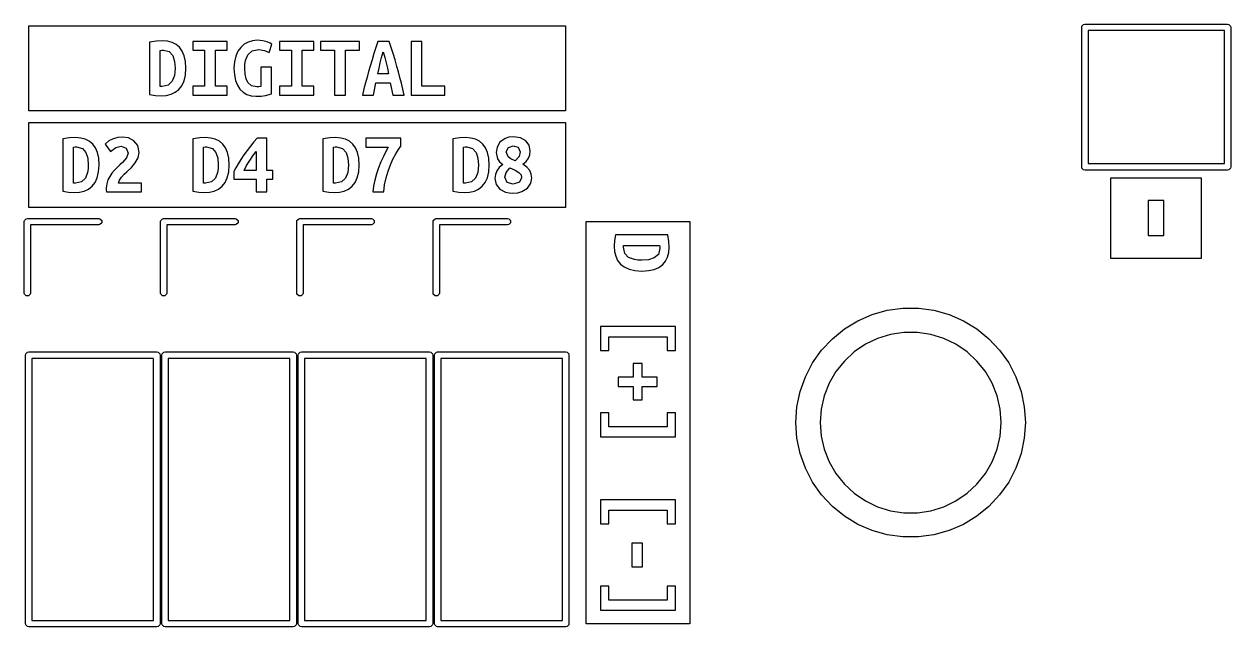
# Model space of a CAD drawing. Extents: x 44.5 to 107.9, y -138.8 to -45.2.
# Drawn here: x 85.08 to 107.57, y -107.95 to -96.71 of the extents above; entities that cross this region are included whole.
import ezdxf

# ---------------------------------------------------------------- set-up
doc = ezdxf.new("R2010")
doc.units = 0
doc.layers.add('BLACK', color=7, linetype='CONTINUOUS')

msp = doc.modelspace()

# ---------------------------------------------------------------- linework, layer by layer
at = {"layer": 'BLACK', "linetype": 'CONTINUOUS'}
for p, q in [((85.17, -98.327061), (85.17, -96.744939)), ((85.17, -96.744939), (85.170135, -96.744939)), ((85.170135, -96.744939), (95.169865, -96.744939)), ((95.169865, -96.744939), (95.17, -96.744939)), ((95.17, -96.744939), (95.17, -98.327061)), ((104.787, -96.774), (104.791567, -96.751039)), ((104.787, -99.374), (104.787, -96.774)), ((104.791567, -96.751039), (104.824039, -96.718567)), ((104.824039, -96.718567), (104.847, -96.714)), ((104.847, -96.714), (107.507, -96.714)), ((104.907, -96.834), (104.907, -99.314)), ((107.447, -96.834), (104.907, -96.834)), ((107.447, -99.314), (107.447, -96.834)), ((107.507, -96.714), (107.529961, -96.718567)), ((107.529961, -96.718567), (107.562433, -96.751039)), ((107.562433, -96.751039), (107.567, -96.774)), ((107.567, -96.774), (107.567, -99.374)), ((87.546414, -97.030346), (87.418788, -97.049732)), ((87.418788, -97.049732), (87.418788, -98.025499)), ((87.657884, -97.025499), (87.546414, -97.030346)), ((87.752189, -97.032769), (87.657884, -97.025499)), ((87.838013, -97.054578), (87.752189, -97.032769)), ((87.913336, -97.091937), (87.838013, -97.054578)), ((87.976139, -97.145855), (87.913336, -97.091937)), ((88.861438, -97.036808), (88.226543, -97.036808)), ((88.226543, -97.036808), (88.226543, -97.20159)), ((88.861438, -97.20159), (88.861438, -97.036808)), ((89.180097, -97.088706), (89.116688, -97.146662)), ((89.254006, -97.047309), (89.180097, -97.088706)), ((89.335994, -97.02247), (89.254006, -97.047309)), ((89.423635, -97.014191), (89.335994, -97.02247)), ((89.527835, -97.023076), (89.423635, -97.014191)), ((89.607803, -97.04327), (89.527835, -97.023076)), ((89.663538, -97.067502), (89.607803, -97.04327)), ((89.64496, -97.245208), (89.696656, -97.086889)), ((89.696656, -97.086889), (89.663538, -97.067502)), ((90.476947, -97.036808), (89.842052, -97.036808)), ((89.842052, -97.036808), (89.842052, -97.20159)), ((90.476947, -97.20159), (90.476947, -97.036808)), ((91.329935, -97.036808), (90.602956, -97.036808)), ((90.602956, -97.036808), (90.602956, -97.20159)), ((91.329935, -97.20159), (91.329935, -97.036808)), ((91.669192, -97.036808), (91.634964, -97.14742)), ((91.88567, -97.036808), (91.669192, -97.036808)), ((91.921161, -97.148328), (91.88567, -97.036808)), ((92.493102, -97.036808), (92.292779, -97.036808)), ((92.292779, -97.036808), (92.292779, -98.036808)), ((92.493102, -97.872026), (92.493102, -97.036808)), ((87.617496, -97.203205), (87.646575, -97.199166)), ((87.617496, -97.875257), (87.617496, -97.203205)), ((87.646575, -97.199166), (87.675654, -97.198359)), ((87.675654, -97.198359), (87.783893, -97.22663)), ((87.783893, -97.22663), (87.850129, -97.301751)), ((87.850129, -97.301751), (87.884055, -97.40999)), ((88.026422, -97.216533), (87.976139, -97.145855)), ((88.064184, -97.304174), (88.026422, -97.216533)), ((88.087811, -97.410192), (88.064184, -97.304174)), ((88.226543, -97.20159), (88.444637, -97.20159)), ((88.444637, -97.20159), (88.444637, -97.872026)), ((88.64496, -97.872026), (88.64496, -97.20159)), ((88.64496, -97.20159), (88.861438, -97.20159)), ((89.024604, -97.310637), (88.99916, -97.415847)), ((89.064588, -97.220774), (89.024604, -97.310637)), ((89.116688, -97.146662), (89.064588, -97.220774)), ((89.206349, -97.394643), (89.251583, -97.284788)), ((89.251583, -97.284788), (89.331551, -97.212898)), ((89.331551, -97.212898), (89.451099, -97.18705)), ((89.451099, -97.18705), (89.557722, -97.204821)), ((89.557722, -97.204821), (89.64496, -97.245208)), ((89.842052, -97.20159), (90.060145, -97.20159)), ((90.060145, -97.20159), (90.060145, -97.872026)), ((90.260468, -97.872026), (90.260468, -97.20159)), ((90.260468, -97.20159), (90.476947, -97.20159)), ((90.602956, -97.20159), (90.866284, -97.20159)), ((90.866284, -97.20159), (90.866284, -98.036808)), ((91.066607, -98.036808), (91.066607, -97.20159)), ((91.066607, -97.20159), (91.329935, -97.20159)), ((91.600129, -97.261162), (91.564689, -97.378034)), ((91.634964, -97.14742), (91.600129, -97.261162)), ((91.71685, -97.438262), (91.742698, -97.3381)), ((91.742698, -97.3381), (91.772585, -97.230669)), ((91.772585, -97.230669), (91.802472, -97.3381)), ((91.802472, -97.3381), (91.82832, -97.438262)), ((91.956551, -97.263181), (91.921161, -97.148328)), ((91.99184, -97.381366), (91.956551, -97.263181)), ((87.884055, -97.40999), (87.893748, -97.536)), ((87.893748, -97.536), (87.890719, -97.607284)), ((88.087003, -97.664635), (88.095687, -97.536)), ((88.095687, -97.536), (88.087811, -97.410192)), ((88.99916, -97.415847), (88.990679, -97.536)), ((88.990679, -97.536), (88.997948, -97.657365)), ((89.192617, -97.536), (89.19605, -97.461889)), ((89.1989, -97.645047), (89.192617, -97.536)), ((89.19605, -97.461889), (89.206349, -97.394643)), ((89.691809, -97.513383), (89.493102, -97.513383)), ((89.493102, -97.513383), (89.493102, -97.878488)), ((89.691809, -98.012575), (89.691809, -97.513383)), ((91.528643, -97.498036), (91.499628, -97.597389)), ((91.564689, -97.378034), (91.528643, -97.498036)), ((91.674039, -97.641008), (91.694233, -97.537616)), ((91.694233, -97.537616), (91.71685, -97.438262)), ((91.82832, -97.438262), (91.850129, -97.537616)), ((91.850129, -97.537616), (91.869515, -97.641008)), ((92.027027, -97.502882), (91.99184, -97.381366)), ((92.054976, -97.603076), (92.027027, -97.502882)), ((87.841244, -97.779942), (87.766931, -97.851024)), ((87.881632, -97.672511), (87.841244, -97.779942)), ((87.890719, -97.607284), (87.881632, -97.672511)), ((88.019556, -97.861323), (88.060953, -97.772672)), ((88.060953, -97.772672), (88.087003, -97.664635)), ((88.997948, -97.657365), (89.019758, -97.762979)), ((89.019758, -97.762979), (89.054895, -97.85264)), ((89.217747, -97.733092), (89.1989, -97.645047)), ((89.24916, -97.800136), (89.217747, -97.733092)), ((89.319031, -97.863746), (89.24916, -97.800136)), ((91.441987, -97.808698), (91.41336, -97.920653)), ((91.470743, -97.700943), (91.441987, -97.808698)), ((91.499628, -97.597389), (91.470743, -97.700943)), ((91.591648, -98.036808), (91.636882, -97.80579)), ((91.636882, -97.80579), (91.903441, -97.80579)), ((91.869515, -97.641008), (91.674039, -97.641008)), ((91.903441, -97.80579), (91.950291, -98.036808)), ((92.082601, -97.706565), (92.054976, -97.603076)), ((92.109903, -97.813351), (92.082601, -97.706565)), ((92.136882, -97.923431), (92.109903, -97.813351)), ((87.418788, -98.025499), (87.527835, -98.044078)), ((87.635267, -97.876872), (87.617496, -97.875257)), ((87.653037, -97.876872), (87.635267, -97.876872)), ((87.766931, -97.851024), (87.653037, -97.876872)), ((87.729572, -98.042664), (87.818627, -98.02146)), ((87.818627, -98.02146), (87.897585, -97.98491)), ((87.897585, -97.98491), (87.96483, -97.9318)), ((87.96483, -97.9318), (88.019556, -97.861323)), ((88.444637, -97.872026), (88.226543, -97.872026)), ((88.226543, -97.872026), (88.226543, -98.036808)), ((88.226543, -98.036808), (88.861438, -98.036808)), ((88.861438, -97.872026), (88.64496, -97.872026)), ((88.861438, -98.036808), (88.861438, -97.872026)), ((89.054895, -97.85264), (89.102149, -97.926145)), ((89.102149, -97.926145), (89.160913, -97.983496)), ((89.160913, -97.983496), (89.230582, -98.024691)), ((89.230582, -98.024691), (89.310347, -98.04953)), ((89.415557, -97.88495), (89.319031, -97.863746)), ((89.45433, -97.883334), (89.415557, -97.88495)), ((89.493102, -97.878488), (89.45433, -97.883334)), ((89.581147, -98.041654), (89.691809, -98.012575)), ((90.060145, -97.872026), (89.842052, -97.872026)), ((89.842052, -97.872026), (89.842052, -98.036808)), ((89.842052, -98.036808), (90.476947, -98.036808)), ((90.476947, -97.872026), (90.260468, -97.872026)), ((90.476947, -98.036808), (90.476947, -97.872026)), ((90.866284, -98.036808), (91.066607, -98.036808)), ((91.41336, -97.920653), (91.384863, -98.036808)), ((91.384863, -98.036808), (91.591648, -98.036808)), ((91.950291, -98.036808), (92.163538, -98.036808)), ((92.163538, -98.036808), (92.136882, -97.923431)), ((92.292779, -98.036808), (92.921212, -98.036808)), ((92.921212, -97.872026), (92.493102, -97.872026)), ((92.921212, -98.036808), (92.921212, -97.872026)), ((87.527835, -98.044078), (87.632036, -98.049732)), ((87.632036, -98.049732), (87.729572, -98.042664)), ((89.310347, -98.04953), (89.399402, -98.057809)), ((89.399402, -98.057809), (89.49815, -98.053771)), ((89.49815, -98.053771), (89.581147, -98.041654)), ((85.170135, -98.327061), (85.17, -98.327061)), ((87.632036, -98.327061), (85.170135, -98.327061)), ((88.226543, -98.327061), (87.632036, -98.327061)), ((89.399402, -98.327061), (88.226543, -98.327061)), ((89.842052, -98.327061), (89.399402, -98.327061)), ((91.066607, -98.327061), (89.842052, -98.327061)), ((91.950291, -98.327061), (91.066607, -98.327061)), ((92.921212, -98.327061), (91.950291, -98.327061)), ((95.169865, -98.327061), (92.921212, -98.327061)), ((95.17, -98.327061), (95.169865, -98.327061)), ((85.17, -100.131269), (85.17, -98.547531)), ((85.17, -98.547531), (85.170135, -98.547531)), ((85.170135, -98.547531), (95.169865, -98.547531)), ((95.169865, -98.547531), (95.17, -98.547531)), ((95.17, -98.547531), (95.17, -100.131269)), ((85.928481, -98.834553), (85.800856, -98.85394)), ((85.800856, -98.85394), (85.800856, -99.829707)), ((86.039952, -98.829707), (85.928481, -98.834553)), ((86.134257, -98.836977), (86.039952, -98.829707)), ((86.220081, -98.858786), (86.134257, -98.836977)), ((86.295404, -98.896145), (86.220081, -98.858786)), ((86.358207, -98.950062), (86.295404, -98.896145)), ((86.660509, -98.891904), (86.59084, -98.95087)), ((86.740275, -98.850709), (86.660509, -98.891904)), ((86.824887, -98.826476), (86.740275, -98.850709)), ((86.909095, -98.818398), (86.824887, -98.826476)), ((87.027027, -98.836169), (86.909095, -98.818398)), ((87.127189, -98.889481), (87.027027, -98.836169)), ((87.196656, -98.979142), (87.127189, -98.889481)), ((88.351745, -98.834553), (88.22412, -98.85394)), ((88.22412, -98.85394), (88.22412, -99.829707)), ((88.463215, -98.829707), (88.351745, -98.834553)), ((88.55752, -98.836977), (88.463215, -98.829707)), ((88.643344, -98.858786), (88.55752, -98.836977)), ((88.718667, -98.896145), (88.643344, -98.858786)), ((88.78147, -98.950062), (88.718667, -98.896145)), ((89.361438, -98.909877), (89.296817, -98.987219)), ((89.426058, -98.841016), (89.361438, -98.909877)), ((89.603764, -98.841016), (89.426058, -98.841016)), ((89.603764, -99.441985), (89.603764, -98.841016)), ((90.775008, -98.834553), (90.647383, -98.85394)), ((90.647383, -98.85394), (90.647383, -99.829707)), ((90.886478, -98.829707), (90.775008, -98.834553)), ((90.980784, -98.836977), (90.886478, -98.829707)), ((91.066607, -98.858786), (90.980784, -98.836977)), ((91.141931, -98.896145), (91.066607, -98.858786)), ((91.204733, -98.950062), (91.141931, -98.896145)), ((92.099725, -98.841016), (91.44706, -98.841016)), ((91.44706, -98.841016), (91.44706, -99.005797)), ((92.099725, -98.991258), (92.099725, -98.841016)), ((93.198271, -98.834553), (93.070646, -98.85394)), ((93.070646, -98.85394), (93.070646, -99.829707)), ((93.309742, -98.829707), (93.198271, -98.834553)), ((93.404047, -98.836977), (93.309742, -98.829707)), ((93.489871, -98.858786), (93.404047, -98.836977)), ((93.565194, -98.896145), (93.489871, -98.858786)), ((93.627997, -98.950062), (93.565194, -98.896145)), ((93.947868, -98.913713), (93.893748, -99.008221)), ((94.046414, -98.844247), (93.947868, -98.913713)), ((94.115073, -98.823649), (94.046414, -98.844247)), ((94.198271, -98.816783), (94.115073, -98.823649)), ((94.32731, -98.834553), (94.198271, -98.816783)), ((94.426866, -98.887865), (94.32731, -98.834553)), ((94.490477, -98.971064), (94.426866, -98.887865)), ((85.999564, -99.007413), (86.028643, -99.003374)), ((85.999564, -99.679465), (85.999564, -99.007413)), ((86.028643, -99.003374), (86.057722, -99.002566)), ((86.057722, -99.002566), (86.165961, -99.030838)), ((86.165961, -99.030838), (86.232197, -99.105959)), ((86.232197, -99.105959), (86.266123, -99.214198)), ((86.408489, -99.020741), (86.358207, -98.950062)), ((86.446252, -99.108382), (86.408489, -99.020741)), ((86.469879, -99.2144), (86.446252, -99.108382)), ((86.59084, -98.95087), (86.689386, -99.089804)), ((86.689386, -99.089804), (86.791163, -99.013875)), ((86.791163, -99.013875), (86.889709, -98.991258)), ((86.889709, -98.991258), (86.983409, -99.024376)), ((86.983409, -99.024376), (87.020565, -99.118883)), ((87.020565, -99.118883), (86.990679, -99.204505)), ((87.222504, -99.104343), (87.196656, -98.979142)), ((87.203118, -99.203697), (87.222504, -99.104343)), ((88.422827, -99.007413), (88.451906, -99.003374)), ((88.422827, -99.679465), (88.422827, -99.007413)), ((88.451906, -99.003374), (88.480985, -99.002566)), ((88.480985, -99.002566), (88.589225, -99.030838)), ((88.589225, -99.030838), (88.65546, -99.105959)), ((88.65546, -99.105959), (88.689386, -99.214198)), ((88.831753, -99.020741), (88.78147, -98.950062)), ((88.869515, -99.108382), (88.831753, -99.020741)), ((88.893142, -99.2144), (88.869515, -99.108382)), ((89.174039, -99.152809), (89.118304, -99.235805)), ((89.233813, -99.069408), (89.174039, -99.152809)), ((89.296817, -98.987219), (89.233813, -99.069408)), ((89.345283, -99.168964), (89.405057, -99.089804)), ((89.405057, -99.089804), (89.405057, -99.441985)), ((90.84609, -99.007413), (90.87517, -99.003374)), ((90.84609, -99.679465), (90.84609, -99.007413)), ((90.87517, -99.003374), (90.904249, -99.002566)), ((90.904249, -99.002566), (91.012488, -99.030838)), ((91.012488, -99.030838), (91.078724, -99.105959)), ((91.078724, -99.105959), (91.112649, -99.214198)), ((91.255016, -99.020741), (91.204733, -98.950062)), ((91.292779, -99.108382), (91.255016, -99.020741)), ((91.316405, -99.2144), (91.292779, -99.108382)), ((91.44706, -99.005797), (91.867092, -99.005797)), ((91.822262, -99.085563), (91.775008, -99.179465)), ((91.867092, -99.005797), (91.822262, -99.085563)), ((91.954128, -99.228334), (92.00441, -99.131807)), ((92.00441, -99.131807), (92.054087, -99.051436)), ((92.054087, -99.051436), (92.099725, -98.991258)), ((93.269354, -99.007413), (93.298433, -99.003374)), ((93.269354, -99.679465), (93.269354, -99.007413)), ((93.298433, -99.003374), (93.327512, -99.002566)), ((93.327512, -99.002566), (93.435751, -99.030838)), ((93.435751, -99.030838), (93.501987, -99.105959)), ((93.501987, -99.105959), (93.535913, -99.214198)), ((93.678279, -99.020741), (93.627997, -98.950062)), ((93.716042, -99.108382), (93.678279, -99.020741)), ((93.739669, -99.2144), (93.716042, -99.108382)), ((93.893748, -99.008221), (93.876785, -99.10919)), ((93.876785, -99.10919), (93.902633, -99.225507)), ((94.064184, -99.096266), (94.103764, -99.010644)), ((94.101341, -99.18835), (94.064184, -99.096266)), ((94.103764, -99.010644), (94.19504, -98.981565)), ((94.19504, -98.981565), (94.286317, -99.009836)), ((94.286317, -99.009836), (94.324281, -99.09465)), ((94.324281, -99.09465), (94.303279, -99.18108)), ((94.477754, -99.215006), (94.503199, -99.147356)), ((94.51168, -99.078495), (94.490477, -98.971064)), ((94.503199, -99.147356), (94.51168, -99.078495)), ((86.266123, -99.214198), (86.275816, -99.340208)), ((86.275816, -99.340208), (86.272787, -99.411492)), ((86.469071, -99.468843), (86.477754, -99.340208)), ((86.477754, -99.340208), (86.469879, -99.2144)), ((86.816204, -99.38625), (86.765315, -99.437542)), ((86.867092, -99.337986), (86.816204, -99.38625)), ((86.91475, -99.291742), (86.867092, -99.337986)), ((86.990679, -99.204505), (86.91475, -99.291742)), ((86.996333, -99.464602), (87.078724, -99.383826)), ((87.078724, -99.383826), (87.151422, -99.296589)), ((87.151422, -99.296589), (87.203118, -99.203697)), ((88.689386, -99.214198), (88.699079, -99.340208)), ((88.699079, -99.340208), (88.69605, -99.411492)), ((88.892334, -99.468843), (88.901018, -99.340208)), ((88.901018, -99.340208), (88.893142, -99.2144)), ((89.067415, -99.316783), (89.023393, -99.39251)), ((89.118304, -99.235805), (89.067415, -99.316783)), ((89.178885, -99.441985), (89.227351, -99.349901)), ((89.227351, -99.349901), (89.284701, -99.257009)), ((89.284701, -99.257009), (89.345283, -99.168964)), ((91.112649, -99.214198), (91.122342, -99.340208)), ((91.122342, -99.340208), (91.119313, -99.411492)), ((91.315598, -99.468843), (91.324281, -99.340208)), ((91.324281, -99.340208), (91.316405, -99.2144)), ((91.72836, -99.283463), (91.685347, -99.39352)), ((91.775008, -99.179465), (91.72836, -99.283463)), ((91.863457, -99.455515), (91.906672, -99.336977)), ((91.906672, -99.336977), (91.954128, -99.228334)), ((93.535913, -99.214198), (93.545606, -99.340208)), ((93.545606, -99.340208), (93.542577, -99.411492)), ((93.738861, -99.468843), (93.747544, -99.340208)), ((93.747544, -99.340208), (93.739669, -99.2144)), ((93.933732, -99.384432), (93.888094, -99.447639)), ((93.902633, -99.225507), (93.93979, -99.278818)), ((93.999564, -99.328899), (93.933732, -99.384432)), ((93.93979, -99.278818), (93.999564, -99.328899)), ((94.152633, -99.224699), (94.101341, -99.18835)), ((94.232197, -99.262663), (94.152633, -99.224699)), ((94.303279, -99.18108), (94.232197, -99.262663)), ((94.371131, -99.327284), (94.434136, -99.276597)), ((94.449685, -99.383019), (94.371131, -99.327284)), ((94.434136, -99.276597), (94.477754, -99.215006)), ((94.501179, -99.4436), (94.449685, -99.383019)), ((104.791567, -99.396961), (104.787, -99.374)), ((104.907, -99.314), (107.447, -99.314)), ((107.567, -99.374), (107.562433, -99.396961)), ((86.223312, -99.58415), (86.148998, -99.655232)), ((86.2637, -99.476718), (86.223312, -99.58415)), ((86.272787, -99.411492), (86.2637, -99.476718)), ((86.401624, -99.665531), (86.443021, -99.57688)), ((86.443021, -99.57688), (86.469071, -99.468843)), ((86.675654, -99.552849), (86.641729, -99.618075)), ((86.717658, -99.492873), (86.675654, -99.552849)), ((86.765315, -99.437542), (86.717658, -99.492873)), ((86.854976, -99.622922), (86.896171, -99.565571)), ((86.896171, -99.565571), (86.947868, -99.510644)), ((86.947868, -99.510644), (86.996333, -99.464602)), ((88.646575, -99.58415), (88.572262, -99.655232)), ((88.686963, -99.476718), (88.646575, -99.58415)), ((88.69605, -99.411492), (88.686963, -99.476718)), ((88.824887, -99.665531), (88.866284, -99.57688)), ((88.866284, -99.57688), (88.892334, -99.468843)), ((89.023393, -99.39251), (88.988255, -99.459755)), ((88.988255, -99.459755), (88.988255, -99.605151)), ((88.988255, -99.605151), (89.405057, -99.605151)), ((89.405057, -99.441985), (89.178885, -99.441985)), ((89.405057, -99.605151), (89.405057, -99.841016)), ((89.712003, -99.441985), (89.603764, -99.441985)), ((89.603764, -99.841016), (89.603764, -99.605151)), ((89.603764, -99.605151), (89.712003, -99.605151)), ((89.712003, -99.605151), (89.712003, -99.441985)), ((91.069838, -99.58415), (90.995525, -99.655232)), ((91.110226, -99.476718), (91.069838, -99.58415)), ((91.119313, -99.411492), (91.110226, -99.476718)), ((91.24815, -99.665531), (91.289548, -99.57688)), ((91.289548, -99.57688), (91.315598, -99.468843)), ((91.647181, -99.507211), (91.615073, -99.622114)), ((91.685347, -99.39352), (91.647181, -99.507211)), ((91.797827, -99.711573), (91.825897, -99.581726)), ((91.825897, -99.581726), (91.863457, -99.455515)), ((93.493102, -99.58415), (93.418788, -99.655232)), ((93.533489, -99.476718), (93.493102, -99.58415)), ((93.542577, -99.411492), (93.533489, -99.476718)), ((93.671414, -99.665531), (93.712811, -99.57688)), ((93.712811, -99.57688), (93.738861, -99.468843)), ((93.861438, -99.516904), (93.852553, -99.590612)), ((93.852553, -99.590612), (93.876785, -99.704505)), ((93.888094, -99.447639), (93.861438, -99.516904)), ((94.038336, -99.566379), (94.062569, -99.478334)), ((94.084378, -99.664117), (94.038336, -99.566379)), ((94.062569, -99.478334), (94.132036, -99.395135)), ((94.132036, -99.395135), (94.232197, -99.437946)), ((94.232197, -99.437946), (94.300856, -99.478334)), ((94.300856, -99.478334), (94.339628, -99.52276)), ((94.351745, -99.579303), (94.308934, -99.662502)), ((94.339628, -99.52276), (94.351745, -99.579303)), ((94.529653, -99.509836), (94.501179, -99.4436)), ((94.520565, -99.68108), (94.539144, -99.582534)), ((94.539144, -99.582534), (94.529653, -99.509836)), ((104.824039, -99.429433), (104.791567, -99.396961)), ((104.847, -99.434), (104.824039, -99.429433)), ((107.507, -99.434), (104.847, -99.434)), ((105.333403, -99.877935), (105.333403, -99.580278)), ((105.333403, -99.580278), (107.010597, -99.580278)), ((107.010597, -99.580278), (107.010597, -99.877935)), ((107.529961, -99.429433), (107.507, -99.434)), ((107.562433, -99.396961), (107.529961, -99.429433)), ((85.800856, -99.829707), (85.909903, -99.848285)), ((86.017334, -99.68108), (85.999564, -99.679465)), ((86.035105, -99.68108), (86.017334, -99.68108)), ((86.148998, -99.655232), (86.035105, -99.68108)), ((86.11164, -99.846872), (86.200695, -99.825668)), ((86.200695, -99.825668), (86.279653, -99.789117)), ((86.279653, -99.789117), (86.346898, -99.736007)), ((86.346898, -99.736007), (86.401624, -99.665531)), ((86.611842, -99.766702), (86.611034, -99.800628)), ((86.611034, -99.800628), (86.615073, -99.841016)), ((86.619313, -99.689158), (86.611842, -99.766702)), ((86.641729, -99.618075), (86.619313, -99.689158)), ((86.838013, -99.676234), (86.854976, -99.622922)), ((87.267738, -99.676234), (86.838013, -99.676234)), ((87.267738, -99.841016), (87.267738, -99.676234)), ((88.22412, -99.829707), (88.333166, -99.848285)), ((88.440598, -99.68108), (88.422827, -99.679465)), ((88.458368, -99.68108), (88.440598, -99.68108)), ((88.572262, -99.655232), (88.458368, -99.68108)), ((88.534903, -99.846872), (88.623958, -99.825668)), ((88.623958, -99.825668), (88.702916, -99.789117)), ((88.702916, -99.789117), (88.770162, -99.736007)), ((88.770162, -99.736007), (88.824887, -99.665531)), ((90.647383, -99.829707), (90.75643, -99.848285)), ((90.863861, -99.68108), (90.84609, -99.679465)), ((90.881632, -99.68108), (90.863861, -99.68108)), ((90.995525, -99.655232), (90.881632, -99.68108)), ((90.958166, -99.846872), (91.047221, -99.825668)), ((91.047221, -99.825668), (91.126179, -99.789117)), ((91.126179, -99.789117), (91.193425, -99.736007)), ((91.193425, -99.736007), (91.24815, -99.665531)), ((91.592052, -99.734594), (91.581147, -99.841016)), ((91.615073, -99.622114), (91.592052, -99.734594)), ((91.783086, -99.841016), (91.797827, -99.711573)), ((93.070646, -99.829707), (93.179693, -99.848285)), ((93.287124, -99.68108), (93.269354, -99.679465)), ((93.304895, -99.68108), (93.287124, -99.68108)), ((93.418788, -99.655232), (93.304895, -99.68108)), ((93.38143, -99.846872), (93.470485, -99.825668)), ((93.470485, -99.825668), (93.549443, -99.789117)), ((93.549443, -99.789117), (93.616688, -99.736007)), ((93.616688, -99.736007), (93.671414, -99.665531)), ((93.876785, -99.704505), (93.945444, -99.790127)), ((93.945444, -99.790127), (94.052068, -99.843439)), ((94.193425, -99.697235), (94.084378, -99.664117)), ((94.308934, -99.662502), (94.193425, -99.697235)), ((94.279451, -99.855555), (94.35336, -99.836169)), ((94.35336, -99.836169), (94.460792, -99.770741)), ((94.460792, -99.770741), (94.520565, -99.68108)), ((85.909903, -99.848285), (86.014103, -99.85394)), ((86.014103, -99.85394), (86.11164, -99.846872)), ((86.615073, -99.841016), (87.267738, -99.841016)), ((88.333166, -99.848285), (88.437367, -99.85394)), ((88.437367, -99.85394), (88.534903, -99.846872)), ((89.405057, -99.841016), (89.603764, -99.841016)), ((90.75643, -99.848285), (90.86063, -99.85394)), ((90.86063, -99.85394), (90.958166, -99.846872)), ((91.581147, -99.841016), (91.783086, -99.841016)), ((93.179693, -99.848285), (93.283893, -99.85394)), ((93.283893, -99.85394), (93.38143, -99.846872)), ((94.052068, -99.843439), (94.117698, -99.857373)), ((94.117698, -99.857373), (94.190194, -99.862017)), ((94.190194, -99.862017), (94.279451, -99.855555)), ((105.333403, -100.656231), (105.333403, -99.877935)), ((106.316066, -100.003769), (106.027934, -100.003769)), ((106.027934, -100.003769), (106.027934, -100.656231)), ((106.316066, -100.656231), (106.316066, -100.003769)), ((107.010597, -99.877935), (107.010597, -100.782065)), ((85.170135, -100.131269), (85.17, -100.131269)), ((86.014103, -100.131269), (85.170135, -100.131269)), ((87.267738, -100.131269), (86.014103, -100.131269)), ((88.437367, -100.131269), (87.267738, -100.131269)), ((89.603764, -100.131269), (88.437367, -100.131269)), ((90.86063, -100.131269), (89.603764, -100.131269)), ((91.581147, -100.131269), (90.86063, -100.131269)), ((93.283893, -100.131269), (91.581147, -100.131269)), ((94.190194, -100.131269), (93.283893, -100.131269)), ((95.169865, -100.131269), (94.190194, -100.131269)), ((95.17, -100.131269), (95.169865, -100.131269)), ((85.0808, -100.3958), (85.085367, -100.372839)), ((85.0808, -101.7258), (85.0808, -100.3958)), ((85.085367, -100.372839), (85.117839, -100.340367)), ((85.117839, -100.340367), (85.1408, -100.3358)), ((85.1408, -100.3358), (86.4708, -100.3358)), ((86.4708, -100.4558), (85.2008, -100.4558)), ((85.2008, -100.4558), (85.2008, -101.7258)), ((86.4708, -100.3358), (86.493761, -100.340367)), ((86.493761, -100.451233), (86.4708, -100.4558)), ((86.493761, -100.340367), (86.526233, -100.372839)), ((86.526233, -100.418761), (86.493761, -100.451233)), ((86.526233, -100.372839), (86.526233, -100.418761)), ((87.6208, -100.3958), (87.625367, -100.372839)), ((87.6208, -101.7258), (87.6208, -100.3958)), ((87.625367, -100.372839), (87.657839, -100.340367)), ((87.657839, -100.340367), (87.6808, -100.3358)), ((87.6808, -100.3358), (89.0108, -100.3358)), ((89.0108, -100.4558), (87.7408, -100.4558)), ((87.7408, -100.4558), (87.7408, -101.7258)), ((89.0108, -100.3358), (89.033761, -100.340367)), ((89.033761, -100.451233), (89.0108, -100.4558)), ((89.033761, -100.340367), (89.066233, -100.372839)), ((89.066233, -100.418761), (89.033761, -100.451233)), ((89.066233, -100.372839), (89.066233, -100.418761)), ((90.1608, -100.3958), (90.165367, -100.372839)), ((90.1608, -101.7258), (90.1608, -100.3958)), ((90.165367, -100.372839), (90.197839, -100.340367)), ((90.197839, -100.340367), (90.2208, -100.3358)), ((90.2208, -100.3358), (91.5508, -100.3358)), ((91.5508, -100.4558), (90.2808, -100.4558)), ((90.2808, -100.4558), (90.2808, -101.7258)), ((91.5508, -100.3358), (91.573761, -100.340367)), ((91.573761, -100.451233), (91.5508, -100.4558)), ((91.573761, -100.340367), (91.606233, -100.372839)), ((91.606233, -100.418761), (91.573761, -100.451233)), ((91.606233, -100.372839), (91.606233, -100.418761)), ((92.7008, -100.3958), (92.705367, -100.372839)), ((92.7008, -101.7258), (92.7008, -100.3958)), ((92.705367, -100.372839), (92.737839, -100.340367)), ((92.737839, -100.340367), (92.7608, -100.3358)), ((92.7608, -100.3358), (94.0908, -100.3358)), ((94.0908, -100.4558), (92.8208, -100.4558)), ((92.8208, -100.4558), (92.8208, -101.7258)), ((94.0908, -100.3358), (94.113761, -100.340367)), ((94.113761, -100.451233), (94.0908, -100.4558)), ((94.113761, -100.340367), (94.146233, -100.372839)), ((94.146233, -100.418761), (94.113761, -100.451233)), ((94.146233, -100.372839), (94.146233, -100.418761)), ((95.552849, -100.390135), (95.552849, -100.39)), ((95.552849, -100.39), (97.487151, -100.39)), ((95.552849, -100.853247), (95.552849, -100.390135)), ((97.487151, -100.39), (97.487151, -100.390135)), ((97.487151, -100.390135), (97.487151, -107.889865)), ((96.099968, -100.64), (96.081389, -100.749047)), ((97.075735, -100.64), (96.099968, -100.64)), ((97.095121, -100.767625), (97.075735, -100.64)), ((105.333403, -100.782065), (105.333403, -100.656231)), ((106.027934, -100.656231), (106.316066, -100.656231)), ((95.552849, -102.79832), (95.552849, -100.853247)), ((96.081389, -100.749047), (96.075735, -100.853247)), ((96.075735, -100.853247), (96.082803, -100.950784)), ((96.082803, -100.950784), (96.104006, -101.039838)), ((96.248595, -100.856478), (96.25021, -100.838708)), ((96.248595, -100.874249), (96.248595, -100.856478)), ((96.274443, -100.988142), (96.248595, -100.874249)), ((96.25021, -100.838708), (96.922262, -100.838708)), ((96.927108, -100.896866), (96.898837, -101.005105)), ((96.922262, -100.838708), (96.9263, -100.867787)), ((96.9263, -100.867787), (96.927108, -100.896866)), ((97.092698, -100.973401), (97.099968, -100.879095)), ((97.099968, -100.879095), (97.095121, -100.767625)), ((105.333403, -101.079722), (105.333403, -100.782065)), ((107.010597, -100.782065), (107.010597, -101.079722)), ((96.104006, -101.039838), (96.140557, -101.118796)), ((96.140557, -101.118796), (96.193667, -101.186042)), ((96.193667, -101.186042), (96.264144, -101.240767)), ((96.345525, -101.062456), (96.274443, -100.988142)), ((96.452956, -101.102843), (96.345525, -101.062456)), ((96.518183, -101.111931), (96.452956, -101.102843)), ((96.589467, -101.11496), (96.518183, -101.111931)), ((96.715477, -101.105267), (96.589467, -101.11496)), ((96.823716, -101.071341), (96.715477, -101.105267)), ((96.898837, -101.005105), (96.823716, -101.071341)), ((96.979612, -101.197351), (97.03353, -101.134548)), ((97.03353, -101.134548), (97.070889, -101.059225)), ((97.070889, -101.059225), (97.092698, -100.973401)), ((107.010597, -101.079722), (105.333403, -101.079722)), ((96.264144, -101.240767), (96.352795, -101.282165)), ((96.352795, -101.282165), (96.460832, -101.308215)), ((96.460832, -101.308215), (96.589467, -101.316898)), ((96.589467, -101.316898), (96.715275, -101.309023)), ((96.715275, -101.309023), (96.821292, -101.285396)), ((96.821292, -101.285396), (96.908934, -101.247633)), ((96.908934, -101.247633), (96.979612, -101.197351)), ((85.085367, -101.748761), (85.0808, -101.7258)), ((85.117839, -101.781233), (85.085367, -101.748761)), ((85.163761, -101.781233), (85.117839, -101.781233)), ((85.196233, -101.748761), (85.163761, -101.781233)), ((85.2008, -101.7258), (85.196233, -101.748761)), ((87.625367, -101.748761), (87.6208, -101.7258)), ((87.657839, -101.781233), (87.625367, -101.748761)), ((87.703761, -101.781233), (87.657839, -101.781233)), ((87.736233, -101.748761), (87.703761, -101.781233)), ((87.7408, -101.7258), (87.736233, -101.748761)), ((90.165367, -101.748761), (90.1608, -101.7258)), ((90.197839, -101.781233), (90.165367, -101.748761)), ((90.243761, -101.781233), (90.197839, -101.781233)), ((90.276233, -101.748761), (90.243761, -101.781233)), ((90.2808, -101.7258), (90.276233, -101.748761)), ((92.705367, -101.748761), (92.7008, -101.7258)), ((92.737839, -101.781233), (92.705367, -101.748761)), ((92.783761, -101.781233), (92.737839, -101.781233)), ((92.816233, -101.748761), (92.783761, -101.781233)), ((92.8208, -101.7258), (92.816233, -101.748761)), ((100.884085, -102.125607), (101.165046, -102.046886)), ((101.165046, -102.046886), (101.454109, -102.007155)), ((101.454109, -102.007155), (101.745891, -102.007155)), ((101.745891, -102.007155), (102.034954, -102.046886)), ((102.034954, -102.046886), (102.315915, -102.125607)), ((100.367156, -102.393458), (100.61646, -102.241853)), ((100.61646, -102.241853), (100.884085, -102.125607)), ((102.315915, -102.125607), (102.58354, -102.241853)), ((102.58354, -102.241853), (102.832844, -102.393458)), ((97.2179, -102.350824), (95.8221, -102.350824)), ((95.8221, -102.350824), (95.8221, -102.79832)), ((97.2179, -102.79832), (97.2179, -102.350824)), ((100.140818, -102.577598), (100.367156, -102.393458)), ((101.224976, -102.496913), (100.984275, -102.571159)), ((101.474054, -102.459371), (101.224976, -102.496913)), ((101.725946, -102.459371), (101.474054, -102.459371)), ((101.975024, -102.496913), (101.725946, -102.459371)), ((102.215725, -102.571159), (101.975024, -102.496913)), ((102.832844, -102.393458), (103.059182, -102.577598)), ((95.977189, -102.79832), (95.977189, -102.539838)), ((95.977189, -102.539838), (97.062811, -102.539838)), ((97.062811, -102.539838), (97.062811, -102.79832)), ((99.941662, -102.790842), (100.140818, -102.577598)), ((100.757329, -102.680451), (100.549206, -102.822347)), ((100.984275, -102.571159), (100.757329, -102.680451)), ((102.442671, -102.680451), (102.215725, -102.571159)), ((102.650794, -102.822347), (102.442671, -102.680451)), ((103.059182, -102.577598), (103.258338, -102.790842)), ((85.1062, -102.885), (85.110767, -102.862039)), ((85.1062, -107.8888), (85.1062, -102.885)), ((85.110767, -102.862039), (85.143239, -102.829567)), ((85.143239, -102.829567), (85.1662, -102.825)), ((85.1662, -102.825), (87.5538, -102.825)), ((85.2262, -102.945), (85.2262, -107.8288)), ((87.4938, -102.945), (85.2262, -102.945)), ((87.4938, -107.8288), (87.4938, -102.945)), ((87.5538, -102.825), (87.576761, -102.829567)), ((87.576761, -102.829567), (87.609233, -102.862039)), ((87.609233, -102.862039), (87.6138, -102.885)), ((87.6138, -102.885), (87.6138, -107.8888)), ((87.6462, -102.885), (87.650767, -102.862039)), ((87.6462, -107.8888), (87.6462, -102.885)), ((87.650767, -102.862039), (87.683239, -102.829567)), ((87.683239, -102.829567), (87.7062, -102.825)), ((87.7062, -102.825), (90.0938, -102.825)), ((87.7662, -102.945), (87.7662, -107.8288)), ((90.0338, -102.945), (87.7662, -102.945)), ((90.0338, -107.8288), (90.0338, -102.945)), ((90.0938, -102.825), (90.116761, -102.829567)), ((90.116761, -102.829567), (90.149233, -102.862039)), ((90.149233, -102.862039), (90.1538, -102.885)), ((90.1538, -102.885), (90.1538, -107.8888)), ((90.1862, -102.885), (90.190767, -102.862039)), ((90.1862, -107.8888), (90.1862, -102.885)), ((90.190767, -102.862039), (90.223239, -102.829567)), ((90.223239, -102.829567), (90.2462, -102.825)), ((90.2462, -102.825), (92.6338, -102.825)), ((90.3062, -102.945), (90.3062, -107.8288)), ((92.5738, -102.945), (90.3062, -102.945)), ((92.5738, -107.8288), (92.5738, -102.945)), ((92.6338, -102.825), (92.656761, -102.829567)), ((92.656761, -102.829567), (92.689233, -102.862039)), ((92.689233, -102.862039), (92.6938, -102.885)), ((92.6938, -102.885), (92.6938, -107.8888)), ((92.7262, -102.885), (92.730767, -102.862039)), ((92.7262, -107.8888), (92.7262, -102.885)), ((92.730767, -102.862039), (92.763239, -102.829567)), ((92.763239, -102.829567), (92.7862, -102.825)), ((92.7862, -102.825), (95.1738, -102.825)), ((92.8462, -102.945), (92.8462, -107.8288)), ((95.1138, -102.945), (92.8462, -102.945)), ((95.1138, -107.8288), (95.1138, -102.945)), ((95.1738, -102.825), (95.196761, -102.829567)), ((95.196761, -102.829567), (95.229233, -102.862039)), ((95.229233, -102.862039), (95.2338, -102.885)), ((95.2338, -102.885), (95.2338, -107.8888)), ((95.552849, -103.465525), (95.552849, -102.79832)), ((95.8221, -102.79832), (95.977189, -102.79832)), ((97.062811, -102.79832), (97.2179, -102.79832)), ((99.773397, -103.029218), (99.941662, -102.790842)), ((100.549206, -102.822347), (100.364557, -102.993676)), ((102.835443, -102.993676), (102.650794, -102.822347)), ((103.258338, -102.790842), (103.426603, -103.029218)), ((96.594313, -103.040646), (96.431147, -103.040646)), ((96.431147, -103.040646), (96.431147, -103.294281)), ((96.594313, -103.294281), (96.594313, -103.040646)), ((99.639159, -103.288287), (99.773397, -103.029218)), ((100.207505, -103.190613), (100.081559, -103.408758)), ((100.364557, -102.993676), (100.207505, -103.190613)), ((102.992495, -103.190613), (102.835443, -102.993676)), ((103.118441, -103.408758), (102.992495, -103.190613)), ((103.426603, -103.029218), (103.560841, -103.288287)), ((96.431147, -103.294281), (96.150048, -103.294281)), ((96.150048, -103.294281), (96.150048, -103.465525)), ((96.875412, -103.294281), (96.594313, -103.294281)), ((96.875412, -103.465525), (96.875412, -103.294281)), ((99.541447, -103.563221), (99.639159, -103.288287)), ((100.081559, -103.408758), (99.989533, -103.643237)), ((103.210467, -103.643237), (103.118441, -103.408758)), ((103.560841, -103.288287), (103.658553, -103.563221)), ((95.552849, -104.408982), (95.552849, -103.465525)), ((96.150048, -103.465525), (96.431147, -103.465525)), ((96.431147, -103.465525), (96.431147, -103.71916)), ((96.594313, -103.71916), (96.594313, -103.465525)), ((96.594313, -103.465525), (96.875412, -103.465525)), ((99.482083, -103.848899), (99.541447, -103.563221)), ((99.989533, -103.643237), (99.933482, -103.888813)), ((103.266518, -103.888813), (103.210467, -103.643237)), ((103.658553, -103.563221), (103.717917, -103.848899)), ((96.431147, -103.71916), (96.594313, -103.71916)), ((99.462171, -104.14), (99.482083, -103.848899)), ((103.717917, -103.848899), (103.737829, -104.14)), ((95.977189, -103.959871), (95.8221, -103.959871)), ((95.8221, -103.959871), (95.8221, -104.408982)), ((95.977189, -104.218352), (95.977189, -103.959871)), ((97.2179, -103.959871), (97.062811, -103.959871)), ((97.062811, -103.959871), (97.062811, -104.218352)), ((97.2179, -104.408982), (97.2179, -103.959871)), ((99.933482, -103.888813), (99.914658, -104.14)), ((103.285342, -104.14), (103.266518, -103.888813)), ((97.062811, -104.218352), (95.977189, -104.218352)), ((99.482083, -104.431101), (99.462171, -104.14)), ((99.914658, -104.14), (99.933482, -104.391187)), ((103.266518, -104.391187), (103.285342, -104.14)), ((103.737829, -104.14), (103.717917, -104.431101)), ((95.552849, -106.029338), (95.552849, -104.408982)), ((95.8221, -104.408982), (97.2179, -104.408982)), ((99.541447, -104.716779), (99.482083, -104.431101)), ((99.933482, -104.391187), (99.989533, -104.636763)), ((103.210467, -104.636763), (103.266518, -104.391187)), ((103.717917, -104.431101), (103.658553, -104.716779)), ((99.639159, -104.991713), (99.541447, -104.716779)), ((99.989533, -104.636763), (100.081559, -104.871242)), ((103.118441, -104.871242), (103.210467, -104.636763)), ((103.658553, -104.716779), (103.560841, -104.991713)), ((99.773397, -105.250782), (99.639159, -104.991713)), ((100.081559, -104.871242), (100.207505, -105.089387)), ((102.992495, -105.089387), (103.118441, -104.871242)), ((103.560841, -104.991713), (103.426603, -105.250782)), ((100.207505, -105.089387), (100.364557, -105.286324)), ((102.835443, -105.286324), (102.992495, -105.089387)), ((99.941662, -105.489158), (99.773397, -105.250782)), ((100.364557, -105.286324), (100.549206, -105.457653)), ((100.549206, -105.457653), (100.757329, -105.599549)), ((102.442671, -105.599549), (102.650794, -105.457653)), ((102.650794, -105.457653), (102.835443, -105.286324)), ((103.426603, -105.250782), (103.258338, -105.489158)), ((97.2179, -105.581842), (95.8221, -105.581842)), ((95.8221, -105.581842), (95.8221, -106.029338)), ((97.2179, -106.029338), (97.2179, -105.581842)), ((100.140818, -105.702402), (99.941662, -105.489158)), ((100.757329, -105.599549), (100.984275, -105.708841)), ((102.215725, -105.708841), (102.442671, -105.599549)), ((103.258338, -105.489158), (103.059182, -105.702402)), ((95.977189, -106.029338), (95.977189, -105.770856)), ((95.977189, -105.770856), (97.062811, -105.770856)), ((97.062811, -105.770856), (97.062811, -106.029338)), ((100.367156, -105.886542), (100.140818, -105.702402)), ((100.61646, -106.038147), (100.367156, -105.886542)), ((100.984275, -105.708841), (101.224976, -105.783087)), ((101.224976, -105.783087), (101.474054, -105.820629)), ((101.474054, -105.820629), (101.725946, -105.820629)), ((101.725946, -105.820629), (101.975024, -105.783087)), ((101.975024, -105.783087), (102.215725, -105.708841)), ((102.832844, -105.886542), (102.58354, -106.038147)), ((103.059182, -105.702402), (102.832844, -105.886542)), ((95.552849, -106.832246), (95.552849, -106.029338)), ((95.8221, -106.029338), (95.977189, -106.029338)), ((97.062811, -106.029338), (97.2179, -106.029338)), ((100.884085, -106.154393), (100.61646, -106.038147)), ((102.58354, -106.038147), (102.315915, -106.154393)), ((101.165046, -106.233114), (100.884085, -106.154393)), ((101.454109, -106.272845), (101.165046, -106.233114)), ((101.745891, -106.272845), (101.454109, -106.272845)), ((102.034954, -106.233114), (101.745891, -106.272845)), ((102.315915, -106.154393), (102.034954, -106.233114)), ((96.600775, -106.389596), (96.405299, -106.389596)), ((96.405299, -106.389596), (96.405299, -106.832246)), ((96.600775, -106.832246), (96.600775, -106.389596)), ((95.552849, -107.64), (95.552849, -106.832246)), ((96.405299, -106.832246), (96.600775, -106.832246)), ((95.977189, -107.190889), (95.8221, -107.190889)), ((95.8221, -107.190889), (95.8221, -107.64)), ((95.977189, -107.44937), (95.977189, -107.190889)), ((97.2179, -107.190889), (97.062811, -107.190889)), ((97.062811, -107.190889), (97.062811, -107.44937)), ((97.2179, -107.64), (97.2179, -107.190889)), ((97.062811, -107.44937), (95.977189, -107.44937)), ((95.552849, -107.889865), (95.552849, -107.64)), ((95.8221, -107.64), (97.2179, -107.64)), ((85.110767, -107.911761), (85.1062, -107.8888)), ((85.143239, -107.944233), (85.110767, -107.911761)), ((85.2262, -107.8288), (87.4938, -107.8288)), ((87.609233, -107.911761), (87.576761, -107.944233)), ((87.6138, -107.8888), (87.609233, -107.911761)), ((87.650767, -107.911761), (87.6462, -107.8888)), ((87.683239, -107.944233), (87.650767, -107.911761)), ((87.7662, -107.8288), (90.0338, -107.8288)), ((90.149233, -107.911761), (90.116761, -107.944233)), ((90.1538, -107.8888), (90.149233, -107.911761)), ((90.190767, -107.911761), (90.1862, -107.8888)), ((90.223239, -107.944233), (90.190767, -107.911761)), ((90.3062, -107.8288), (92.5738, -107.8288)), ((92.689233, -107.911761), (92.656761, -107.944233)), ((92.6938, -107.8888), (92.689233, -107.911761)), ((92.730767, -107.911761), (92.7262, -107.8888)), ((92.763239, -107.944233), (92.730767, -107.911761)), ((92.8462, -107.8288), (95.1138, -107.8288)), ((95.229233, -107.911761), (95.196761, -107.944233)), ((95.2338, -107.8888), (95.229233, -107.911761)), ((95.552849, -107.89), (95.552849, -107.889865)), ((97.487151, -107.89), (95.552849, -107.89)), ((97.487151, -107.889865), (97.487151, -107.89)), ((85.1662, -107.9488), (85.143239, -107.944233)), ((87.5538, -107.9488), (85.1662, -107.9488)), ((87.576761, -107.944233), (87.5538, -107.9488)), ((87.7062, -107.9488), (87.683239, -107.944233)), ((90.0938, -107.9488), (87.7062, -107.9488)), ((90.116761, -107.944233), (90.0938, -107.9488)), ((90.2462, -107.9488), (90.223239, -107.944233)), ((92.6338, -107.9488), (90.2462, -107.9488)), ((92.656761, -107.944233), (92.6338, -107.9488)), ((92.7862, -107.9488), (92.763239, -107.944233)), ((95.1738, -107.9488), (92.7862, -107.9488)), ((95.196761, -107.944233), (95.1738, -107.9488))]:
    msp.add_line(p, q, dxfattribs=at)

doc.saveas('drawing.dxf')
